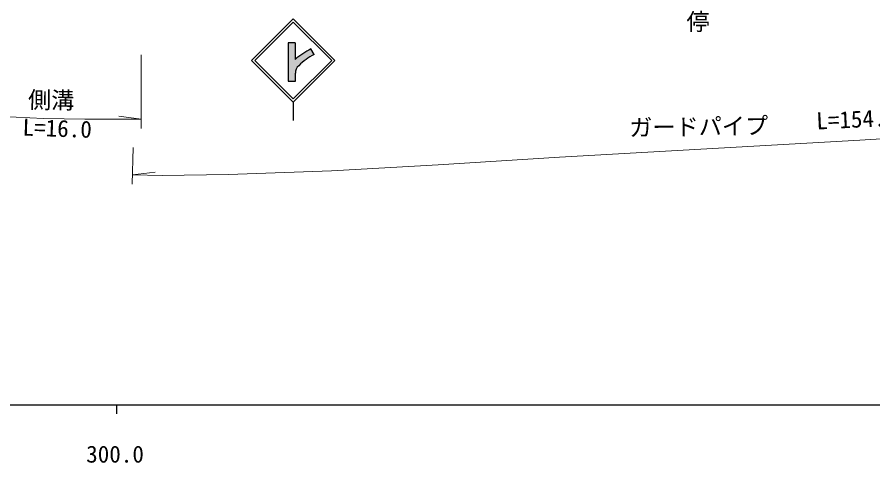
# Model space of a CAD drawing. Units: millimetres at full size, sheet at 1:1000; details may follow other scales. Extents: x 40000 to 680000, y 20000 to 380000.
# Drawn here: x 357266 to 449698, y 198715 to 246890 of the extents above; entities that cross this region are included whole.
import ezdxf
from ezdxf.enums import TextEntityAlignment as Align

# ---------------------------------------------------------------- set-up
doc = ezdxf.new("R2010")
doc.units = ezdxf.units.MM
doc.header["$LTSCALE"] = 1000
doc.layers.add('M-BMK-HTXT', color=7, linetype='Continuous')
for name, color, linetype, lineweight in [('M-STR-HTXT', 7, 'Continuous', 13), ('M-STR-STRC', 7, 'Continuous', 25), ('M-TTL-BAND', 7, 'Continuous', 25)]:
    doc.layers.add(name, color=color, linetype=linetype, lineweight=lineweight)
doc.styles.add('@ＭＳ ゴシック', font='')
doc.styles.add('ＭＳ ゴシック', font='')
doc.styles.get('@ＭＳ ゴシック').set_extended_font_data('@MS Gothic')
doc.styles.get('ＭＳ ゴシック').set_extended_font_data('MS Gothic')

msp = doc.modelspace()

# ---------------------------------------------------------------- hatches: boundary and pattern name
at = {"layer": 'M-STR-STRC'}
msp.add_hatch(color=256, dxfattribs=at).paths.add_polyline_path([(386558, 244120), (386558, 239949), (387319, 239949), (387319, 240823), (387319, 240827), (387318, 240844), (387318, 240861), (387318, 240878), (387318, 240895), (387319, 240912), (387320, 240929), (387321, 240946), (387322, 240963), (387324, 240980), (387326, 240997), (387329, 241013), (387331, 241030), (387334, 241047), (387338, 241064), (387341, 241080), (387345, 241097), (387349, 241113), (387354, 241130), (387358, 241146), (387363, 241162), (387369, 241178), (387374, 241194), (387380, 241210), (387386, 241226), (387392, 241242), (387399, 241257), (387406, 241273), (387413, 241288), (387421, 241303), (387428, 241318), (387436, 241333), (387445, 241348), (387453, 241363), (387462, 241377), (387471, 241392), (387480, 241406), (387490, 241420), (387499, 241434), (387509, 241448), (387520, 241461), (387530, 241475), (387541, 241488), (387552, 241501), (387563, 241513), (387574, 241526), (387586, 241538), (387598, 241551), (387610, 241563), (387622, 241574), (387634, 241586), (387647, 241597), (387660, 241608), (387673, 241619), (387686, 241630), (387699, 241640), (387741, 241683), (387816, 241758), (387891, 241831), (387968, 241902), (388046, 241973), (388125, 242042), (388206, 242109), (388287, 242175), (388370, 242240), (388454, 242303), (388539, 242365), (388625, 242426), (388712, 242484), (388800, 242542), (388889, 242597), (388979, 242651), (389070, 242704), (389162, 242755), (389254, 242804), (389348, 242852), (388996, 243444), (388858, 243373), (388722, 243300), (388588, 243224), (388454, 243146), (388322, 243065), (388192, 242983), (388063, 242898), (387935, 242811), (387809, 242721), (387685, 242630), (387562, 242536), (387441, 242440), (387321, 242342), (387291, 242317), (387291, 244120)])

# ---------------------------------------------------------------- linework, layer by layer
at = {"layer": 'M-STR-HTXT'}
for p, q in [((370675, 234837), (370661, 242814)), ((370673, 235857), (368242, 236194)), ((369796, 232811), (369705, 228846)), ((369728, 229861), (372167, 230148))]:
    msp.add_line(p, q, dxfattribs=at)
for points in [[(527737, 238125), (516098, 237608), (505122, 236873), (485144, 235824), (475381, 235128), (465784, 234685), (448290, 233586), (415857, 231753), (402737, 230923), (391213, 230294), (380114, 229894), (372946, 229788), (369728, 229861)], [(352717, 236299), (360099, 235936), (364578, 235846), (370673, 235857)]]:
    msp.add_lwpolyline(points, dxfattribs=at)
at = {"layer": 'M-STR-STRC'}
for p, q in [((387100, 246703), (382600, 242203)), ((387100, 246350), (382954, 242203)), ((391600, 242203), (387100, 246704)), ((391247, 242203), (387100, 246350)), ((387291, 244120), (386558, 244120)), ((386558, 244120), (386558, 239949)), ((387291, 244120), (387291, 242317)), ((389348, 242852), (388996, 243444)), ((382600, 242203), (387100, 237703)), ((382954, 242203), (387100, 238056)), ((391247, 242203), (387100, 238056)), ((391600, 242203), (387100, 237703)), ((387319, 239949), (387319, 240823)), ((386558, 239949), (387319, 239949)), ((387100, 237703), (387100, 235703))]:
    msp.add_line(p, q, dxfattribs=at)
for centre, radius, start, end in [((392993, 235544), 8854, 116.84254, 130.09939), ((392037, 237467), 6019, 116.53124, 136.10371), ((388290, 240868), 972, 127.4071, 182.66732)]:
    msp.add_arc(centre, radius, start, end, dxfattribs=at)
at = {"layer": 'M-TTL-BAND'}
for p, q in [((40000, 205000), (579000, 205000)), ((368000, 205000), (368000, 204000))]:
    msp.add_line(p, q, dxfattribs=at)

# ---------------------------------------------------------------- texts
at = {"layer": 'M-BMK-HTXT', "style": '@ＭＳ ゴシック'}
msp.add_text('大道理小前バス停', height=1833, rotation=270, dxfattribs=at).set_placement((429315, 265179), align=Align.BOTTOM_LEFT)
at = {"layer": 'M-STR-HTXT', "style": 'ＭＳ ゴシック'}
for s, rotation, p in [('側溝', 359.284, (358426, 236494)), ('L=154.3', 2.779, (443651, 234190)), ('L=16.0', 358.01, (357811, 233542)), ('ガードパイプ', 0.915, (423410, 233474))]:
    msp.add_text(s, height=1833, rotation=rotation, dxfattribs=at).set_placement(p, align=Align.BOTTOM_LEFT)
at = {"layer": 'M-TTL-BAND', "style": 'ＭＳ ゴシック'}
msp.add_text('300.0', height=1833, dxfattribs=at).set_placement((367844, 198195), align=Align.BOTTOM_CENTER)

doc.saveas('drawing.dxf')
